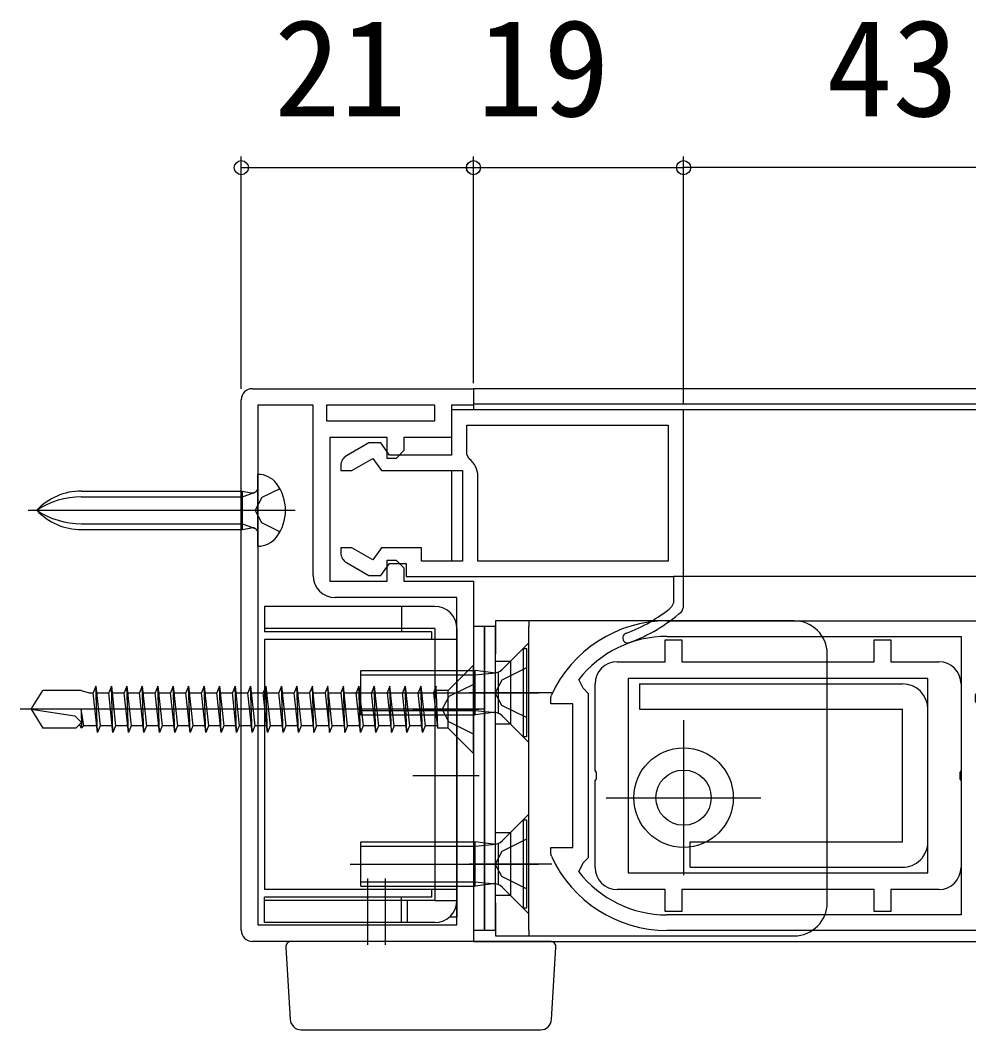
# Model space of a CAD drawing. Units: millimetres, scale not verified. Extents: x -525 to 525, y -782 to 777.
# Drawn here: x -51 to 34.8, y 384.7 to 476.1 of the extents above; entities that cross this region are included whole.
import ezdxf
from ezdxf.enums import TextEntityAlignment as Align

# ---------------------------------------------------------------- set-up
doc = ezdxf.new("R2010")
doc.units = ezdxf.units.MM
doc.header["$LTSCALE"] = 4
for name, color, linetype in [('0-2_YKK_11', 7, 'Continuous'), ('0-3_YKK_12', 2, 'Continuous'), ('0-4_YKK_13', 4, 'Continuous'), ('0-6_YKK_D', 6, 'Continuous')]:
    doc.layers.add(name, color=color, linetype=linetype)
doc.styles.add('ＭＳ ゴシック', font='')
doc.styles.get('ＭＳ ゴシック').set_extended_font_data('MS Gothic')

msp = doc.modelspace()

# ---------------------------------------------------------------- linework, layer by layer
at = {"layer": '0-2_YKK_11'}
msp.add_line((-31.001, 393.738), (-31.001, 441.738), dxfattribs=at)
msp.add_line((-31.001, 393.738), (-31.001, 441.738), dxfattribs=at)
for points in [[(-30.001, 442.738), (-10.001, 442.738), (-10.001, 441.238), (-12.001, 441.238), (-12.001, 438.338), (-16.301, 438.338), (-16.301, 437.138), (-17.001, 436.438), (-17.801, 436.438), (-17.801, 438.338), (-23.001, 438.338), (-23.001, 425.338), (-17.801, 425.338), (-17.801, 427.238), (-17.001, 427.238), (-16.301, 426.538), (-16.301, 425.338), (-10.001, 425.338), (-10.001, 392.738), (-30.001, 392.738)], [(-30.001, 442.738), (-10.001, 442.738), (-10.001, 441.238), (-12.001, 441.238), (-12.001, 438.338), (-16.301, 438.338), (-16.301, 437.138), (-17.001, 436.438), (-17.801, 436.438), (-17.801, 438.338), (-23.001, 438.338), (-23.001, 425.338), (-17.801, 425.338), (-17.801, 427.238), (-17.001, 427.238), (-16.301, 426.538), (-16.301, 425.338), (-10.001, 425.338), (-10.001, 392.738), (-30.001, 392.738)], [(-29.501, 441.238), (-29.501, 394.238), (-11.501, 394.238), (-11.501, 423.838), (-16.301, 423.838), (-22.501, 423.838)], [(-24.501, 425.838), (-24.501, 441.238), (-29.501, 441.238)], [(-29.501, 441.238), (-29.501, 394.238), (-11.501, 394.238), (-11.501, 423.838), (-16.301, 423.838), (-22.501, 423.838)], [(-24.501, 425.838), (-24.501, 441.238), (-29.501, 441.238)], [(8.999, 422.962), (8.999, 440.838), (-12.001, 440.838), (-12.001, 436.738), (-17.601, 436.738), (-18.371, 437.838), (-19.464, 437.838), (-21.501, 436.662)], [(8.829, 422.587), (8.999, 422.962), (8.999, 440.838), (-12.001, 440.838), (-12.001, 436.738), (-17.601, 436.738), (-18.371, 437.838), (-19.464, 437.838), (-21.501, 436.662)], [(-10.601, 439.438), (7.599, 439.438), (7.599, 427.138), (-9.601, 427.138), (-9.601, 434.838)], [(-10.393, 436.382), (-10.601, 436.788), (-10.601, 439.438)], [(-10.601, 439.438), (7.599, 439.438), (7.599, 427.138), (-9.601, 427.138), (-9.601, 434.838)], [(-10.393, 436.382), (-10.601, 436.788), (-10.601, 439.438)], [(-22.001, 435.796), (-22.001, 435.338), (-20.994, 435.338), (-19.097, 436.434), (-18.33, 435.338), (-11.001, 435.338), (-11.001, 427.138), (-14.701, 427.138), (-14.701, 428.338), (-18.33, 428.338), (-19.097, 427.243), (-20.994, 428.338), (-22.001, 428.338), (-22.001, 427.881)], [(-22.001, 435.796), (-22.001, 435.338), (-20.994, 435.338), (-19.097, 436.434), (-18.33, 435.338), (-11.001, 435.338), (-11.001, 427.138), (-14.701, 427.138), (-14.701, 428.338), (-18.33, 428.338), (-19.097, 427.243), (-20.994, 428.338), (-22.001, 428.338), (-22.001, 427.881)], [(-21.501, 427.015), (-19.464, 425.838), (-18.371, 425.838), (-17.601, 426.938), (-16.101, 426.938), (-16.101, 425.738), (8.099, 425.738), (8.099, 423.376), (7.918, 422.991)], [(-21.501, 427.015), (-19.464, 425.838), (-18.371, 425.838), (-17.601, 426.938), (-16.101, 426.938), (-16.101, 425.738)], [(-16.101, 425.738), (8.099, 425.738), (8.099, 423.376), (7.918, 422.991)], [(8.829, 422.587), (8.999, 422.962), (8.999, 425.738), (8.099, 425.738), (8.099, 423.376), (7.918, 422.991)], [(8.829, 422.587), (8.999, 422.962), (8.999, 425.738), (8.099, 425.738)], [(7.499, 421.734), (51.999, 421.734), (51.999, 420.334), (50.499, 420.334), (50.499, 418.734), (48.499, 418.734), (48.499, 420.334), (37.499, 420.334), (35.499, 419.334), (35.499, 415.193), (35.379, 415.009), (35.379, 414.459), (35.499, 414.276), (35.499, 396.134), (37.499, 395.134), (48.499, 395.134), (48.499, 396.734), (50.499, 396.734), (50.499, 395.134), (51.999, 395.134), (51.999, 393.734), (7.499, 393.734)], [(7.499, 420.334), (34.099, 420.334), (34.099, 395.134), (7.499, 395.134)], [(2.999, 418.034), (7.349, 418.034), (7.349, 420.034), (8.849, 420.034), (8.849, 418.034)], [(8.849, 418.034), (26.249, 418.034), (26.249, 420.034), (27.749, 420.034), (27.749, 418.034), (32.099, 418.034)], [(-0.469, 399.027), (-0.088, 399.835), (0.399, 400.334), (0.399, 415.134), (-0.088, 415.634), (-0.469, 416.441)], [(0.999, 399.434), (0.999, 407.276), (1.119, 407.459), (1.119, 408.009), (0.999, 408.193), (0.999, 416.034)], [(34.099, 416.034), (34.099, 408.193), (33.979, 408.009), (33.979, 407.459), (34.099, 407.276), (34.099, 399.434)], [(-2.956, 400.443), (-3.001, 400.652), (-3.001, 401.234), (-1.001, 401.234), (-1.001, 414.234), (-3.001, 414.234), (-3.001, 414.817), (-2.956, 415.025)], [(32.099, 397.434), (27.749, 397.434), (27.749, 395.434), (26.249, 395.434), (26.249, 397.434), (8.849, 397.434), (8.849, 395.434), (7.349, 395.434), (7.349, 397.434), (2.999, 397.434)]]:
    msp.add_lwpolyline(points, dxfattribs=at)
for points in [[(-13.501, 441.238), (-23.301, 441.238), (-23.301, 439.838), (-13.501, 439.838)], [(-13.501, 441.238), (-23.301, 441.238), (-23.301, 439.838), (-13.501, 439.838)], [(31.099, 416.534), (3.999, 416.534), (3.999, 398.934), (31.099, 398.934)]]:
    msp.add_lwpolyline(points, close=True, dxfattribs=at)
for centre, radius, start, end in [((-30.001, 441.738), 1, 90.00001, 179.99999), ((-30.001, 441.738), 1, 90.00001, 179.99999), ((-21.001, 435.796), 1, 119.99998, 180), ((-21.001, 435.796), 1, 119.99998, 180), ((-11.501, 434.838), 1.9, 0.00001, 54.31469), ((-11.501, 434.838), 1.9, 0.00001, 54.31469), ((-21.001, 427.881), 1, 180, 240.00002), ((-21.001, 427.881), 1, 180, 240.00002), ((-22.501, 425.838), 2, 180.00001, 269.99999), ((-22.501, 425.838), 2, 180.00001, 269.99999), ((-1.091, 433.838), 14.1, 290.26659, 309.71484), ((-1.091, 433.838), 14.1, 290.26659, 309.71484), ((-1.091, 433.838), 14.1, 290.26659, 309.71484), ((-1.091, 433.838), 15, 290.2666, 311.4049), ((-1.091, 433.838), 15, 290.2666, 311.4049), ((-1.091, 433.838), 15, 290.2666, 311.4049), ((7.499, 410.234), 11.5, 89.99999, 155.38003), ((7.499, 410.234), 10.1, 90, 142.08106), ((3.949, 420.188), 0.45, 110.26659, 290.26661), ((3.949, 420.188), 0.45, 110.26659, 290.26661), ((3.949, 420.188), 0.45, 110.26659, 290.26661), ((2.999, 416.034), 2, 90.00001, 179.99999), ((32.099, 416.034), 2, 0.00001, 89.99999), ((7.499, 405.234), 11.5, 204.61997, 270.00001), ((2.999, 399.434), 2, 180.00001, 269.99999), ((32.099, 399.434), 2, 270.00001, 359.99999), ((7.499, 405.234), 10.1, 217.91894, 270), ((-30.001, 393.738), 1, 180.00001, 269.99999), ((-30.001, 393.738), 1, 180.00001, 269.99999)]:
    msp.add_arc(centre, radius, start, end, dxfattribs=at)
at = {"layer": '0-3_YKK_12'}
for p, q in [((-10.001, 442.738), (-10.001, 440.838)), ((67.499, 442.738), (-10.001, 442.738)), ((-10.001, 442.738), (-10.001, 440.838)), ((67.499, 441.338), (-10.001, 441.338)), ((67.499, 440.837), (8.551, 440.836)), ((-12.001, 435.338), (-12, 427.138)), ((-12.001, 435.338), (-12, 427.138)), ((67.499, 425.738), (8.999, 425.738)), ((-10.001, 392.738), (67.499, 392.738))]:
    msp.add_line(p, q, dxfattribs=at)
at = {"layer": '0-4_YKK_13'}
for p, q in [((-45.476, 433.484), (-30.901, 433.484)), ((-30.901, 429.992), (-30.901, 433.484)), ((-30.901, 433.484), (-30.097, 433.327)), ((-30.901, 432.956), (-29.829, 433.348)), ((-45.476, 432.956), (-30.901, 432.956)), ((-50.28, 431.738), (-26.127, 431.738)), ((-45.476, 430.521), (-30.901, 430.521)), ((-30.901, 430.521), (-29.829, 430.128)), ((-45.476, 429.992), (-30.901, 429.992)), ((-30.901, 429.992), (-30.097, 430.149)), ((-29.501, 428.488), (-29.501, 429.659)), ((-16.501, 423.038), (-16.501, 420.738)), ((18.999, 421.738), (-5.501, 421.738)), ((18.999, 421.738), (-5.501, 421.738)), ((-5.001, 421.738), (-5.001, 421.238)), ((-5.001, 421.738), (-5.001, 421.238)), ((-5.001, 418.738), (-5.001, 421.238)), ((-5.001, 418.738), (-5.001, 421.238)), ((-13.501, 421.038), (-28.901, 421.038)), ((-13.801, 420.738), (-28.901, 420.738)), ((-13.801, 420.738), (-13.801, 420.038)), ((-11.501, 421.038), (-11.501, 396.438)), ((-11.501, 421.038), (-11.501, 394.938)), ((-11.501, 420.038), (-28.901, 420.038)), ((-28.901, 420.038), (-28.901, 397.438)), ((-6.651, 418.088), (-5.001, 419.738)), ((-6.651, 418.088), (-5.001, 419.738)), ((-8.001, 396.238), (-8.001, 418.738)), ((-8.001, 396.238), (-8.001, 418.738)), ((-7.408, 417.332), (-5.501, 419.238)), ((-5.501, 419.238), (-5.501, 411.238)), ((-5.001, 396.238), (-5.001, 418.738)), ((-5.001, 396.238), (-5.001, 418.738)), ((21.999, 396.238), (21.999, 418.738)), ((21.999, 396.238), (21.999, 418.738)), ((-10.001, 417.739), (-12.301, 415.439)), ((-10.001, 409.739), (-10.001, 417.739)), ((-8.001, 418.088), (-6.651, 418.088)), ((-8.001, 418.088), (-6.651, 418.088)), ((-5.201, 417.488), (-7.437, 416.383)), ((-6.651, 418.088), (-6.651, 412.388)), ((-6.651, 418.088), (-6.651, 412.388)), ((-20.201, 413.238), (-20.201, 417.238)), ((-20.201, 417.238), (-9.851, 417.238)), ((-20.201, 416.858), (-9.851, 416.858)), ((-9.851, 413.238), (-9.851, 417.238)), ((-8.233, 417.046), (-9.851, 417.238)), ((-9.851, 416.858), (-8.015, 417.044)), ((-7.751, 413.369), (-7.751, 417.107)), ((-44.154, 415.839), (-44.397, 415.239)), ((-44.154, 415.839), (-43.765, 412.239)), ((-44.007, 411.639), (-44.154, 415.839)), ((-42.756, 415.839), (-42.998, 415.239)), ((-42.756, 415.839), (-42.367, 412.239)), ((-42.609, 411.639), (-42.756, 415.839)), ((-41.358, 415.839), (-41.6, 415.239)), ((-41.358, 415.839), (-40.969, 412.239)), ((-41.211, 411.639), (-41.358, 415.839)), ((-39.96, 415.839), (-40.202, 415.239)), ((-39.96, 415.839), (-39.571, 412.239)), ((-39.813, 411.639), (-39.96, 415.839)), ((-38.562, 415.839), (-38.804, 415.239)), ((-38.562, 415.839), (-38.172, 412.239)), ((-38.415, 411.639), (-38.562, 415.839)), ((-37.163, 415.839), (-37.406, 415.239)), ((-37.163, 415.839), (-36.774, 412.239)), ((-37.017, 411.639), (-37.163, 415.839)), ((-35.765, 415.839), (-36.008, 415.239)), ((-35.765, 415.839), (-35.376, 412.239)), ((-35.619, 411.639), (-35.765, 415.839)), ((-34.367, 415.839), (-34.609, 415.239)), ((-34.367, 415.839), (-33.978, 412.239)), ((-34.22, 411.639), (-34.367, 415.839)), ((-32.969, 415.839), (-33.211, 415.239)), ((-32.969, 415.839), (-32.58, 412.239)), ((-32.822, 411.639), (-32.969, 415.839)), ((-31.571, 415.839), (-31.813, 415.239)), ((-31.571, 415.839), (-31.182, 412.239)), ((-31.424, 411.639), (-31.571, 415.839)), ((-30.173, 415.839), (-30.415, 415.239)), ((-30.173, 415.839), (-29.784, 412.239)), ((-30.026, 411.639), (-30.173, 415.839)), ((-28.774, 415.839), (-29.017, 415.239)), ((-28.774, 415.839), (-28.385, 412.239)), ((-28.628, 411.639), (-28.774, 415.839)), ((-27.376, 415.839), (-27.619, 415.239)), ((-27.376, 415.839), (-26.987, 412.239)), ((-27.23, 411.639), (-27.376, 415.839)), ((-25.978, 415.839), (-26.221, 415.239)), ((-25.978, 415.839), (-25.589, 412.239)), ((-25.831, 411.639), (-25.978, 415.839)), ((-21.773, 415.839), (-22.015, 415.239)), ((-21.384, 412.239), (-21.773, 415.839)), ((-21.626, 411.639), (-21.773, 415.839)), ((-20.372, 415.839), (-19.983, 412.239)), ((-18.971, 415.839), (-19.214, 415.239)), ((-16.169, 415.839), (-16.412, 415.239)), ((-14.769, 415.839), (-14.379, 412.239)), ((-13.368, 415.839), (-13.61, 415.239)), ((-13.235, 412.039), (-13.368, 415.839)), ((-7.437, 416.383), (-8.046, 415.238)), ((4.999, 416.038), (28.799, 416.038)), ((4.999, 416.038), (4.999, 413.738)), ((-50.001, 413.739), (-48.939, 415.439)), ((-45.501, 415.439), (-48.939, 415.439)), ((-45.501, 415.439), (-44.755, 415.239)), ((-44.755, 415.239), (-44.404, 415.239)), ((-44.007, 411.639), (-44.397, 415.239)), ((-44.089, 415.239), (-43.006, 415.239)), ((-42.609, 411.639), (-42.998, 415.239)), ((-42.691, 415.239), (-41.608, 415.239)), ((-41.211, 411.639), (-41.6, 415.239)), ((-41.293, 415.239), (-40.209, 415.239)), ((-39.813, 411.639), (-40.202, 415.239)), ((-39.895, 415.239), (-38.811, 415.239)), ((-38.415, 411.639), (-38.804, 415.239)), ((-38.497, 415.239), (-37.413, 415.239)), ((-37.017, 411.639), (-37.406, 415.239)), ((-37.099, 415.239), (-36.015, 415.239)), ((-35.619, 411.639), (-36.008, 415.239)), ((-35.7, 415.239), (-34.617, 415.239)), ((-34.22, 411.639), (-34.609, 415.239)), ((-34.302, 415.239), (-33.219, 415.239)), ((-32.822, 411.639), (-33.211, 415.239)), ((-32.904, 415.239), (-31.82, 415.239)), ((-31.424, 411.639), (-31.813, 415.239)), ((-31.506, 415.239), (-30.422, 415.239)), ((-30.026, 411.639), (-30.415, 415.239)), ((-30.108, 415.239), (-29.024, 415.239)), ((-28.628, 411.639), (-29.017, 415.239)), ((-28.71, 415.239), (-27.626, 415.239)), ((-27.23, 411.639), (-27.619, 415.239)), ((-27.311, 415.239), (-26.228, 415.239)), ((-25.831, 411.639), (-26.221, 415.239)), ((-25.913, 415.239), (-24.82, 415.239)), ((-24.82, 415.239), (-24.431, 411.639)), ((-24.512, 415.239), (-23.416, 415.239)), ((-23.109, 415.239), (-22.015, 415.239)), ((-22.015, 415.239), (-21.626, 411.639)), ((-21.708, 415.239), (-20.614, 415.239)), ((-21.157, 415.238), (-4.136, 415.238)), ((-20.225, 411.639), (-20.614, 415.239)), ((-20.307, 415.239), (-19.214, 415.239)), ((-18.824, 411.639), (-19.214, 415.239)), ((-18.906, 415.239), (-17.813, 415.239)), ((-17.813, 415.239), (-17.424, 411.639)), ((-17.505, 415.239), (-16.412, 415.239)), ((-16.023, 411.639), (-16.412, 415.239)), ((-16.105, 415.239), (-15.011, 415.239)), ((-15.501, 415.238), (-9.501, 415.238)), ((-15.501, 415.238), (-9.501, 415.238)), ((-14.622, 411.639), (-15.011, 415.239)), ((-14.704, 415.239), (-13.61, 415.239)), ((-13.61, 415.239), (-13.264, 412.039)), ((-2.901, 415.238), (-10.401, 415.238)), ((-2.901, 415.238), (-10.401, 415.238)), ((-7.437, 414.093), (-8.046, 415.238)), ((-5.201, 412.988), (-7.437, 414.093)), ((-9.001, 413.739), (-51.001, 413.739)), ((-50.001, 413.739), (-48.939, 412.039)), ((-50.001, 413.739), (-46.057, 413.15)), ((-45.46, 412.553), (-46.057, 413.15)), ((-20.201, 413.618), (-9.851, 413.618)), ((-20.201, 413.238), (-9.851, 413.238)), ((-15.501, 413.738), (-9.501, 413.738)), ((-12.237, 412.594), (-12.846, 413.739)), ((-9.851, 413.618), (-8.015, 413.433)), ((-8.233, 413.431), (-9.851, 413.238)), ((-7.408, 413.145), (-5.501, 411.238)), ((4.999, 413.738), (28.799, 413.738)), ((28.799, 401.739), (28.799, 413.738)), ((31.099, 401.739), (31.099, 413.738)), ((-45.442, 412.039), (-45.646, 412.367)), ((-45.442, 412.039), (-45.255, 412.239)), ((-44.08, 412.239), (-45.255, 412.239)), ((-43.765, 412.239), (-44.007, 411.639)), ((-42.681, 412.239), (-43.765, 412.239)), ((-42.367, 412.239), (-42.609, 411.639)), ((-41.283, 412.239), (-42.367, 412.239)), ((-40.969, 412.239), (-41.211, 411.639)), ((-39.885, 412.239), (-40.969, 412.239)), ((-39.571, 412.239), (-39.813, 411.639)), ((-38.487, 412.239), (-39.571, 412.239)), ((-38.172, 412.239), (-38.415, 411.639)), ((-37.089, 412.239), (-38.172, 412.239)), ((-36.774, 412.239), (-37.017, 411.639)), ((-35.691, 412.239), (-36.774, 412.239)), ((-35.376, 412.239), (-35.619, 411.639)), ((-34.293, 412.239), (-35.376, 412.239)), ((-33.978, 412.239), (-34.22, 411.639)), ((-32.894, 412.239), (-33.978, 412.239)), ((-32.58, 412.239), (-32.822, 411.639)), ((-31.496, 412.239), (-32.58, 412.239)), ((-31.182, 412.239), (-31.424, 411.639)), ((-30.098, 412.239), (-31.182, 412.239)), ((-29.784, 412.239), (-30.026, 411.639)), ((-28.7, 412.239), (-29.784, 412.239)), ((-28.385, 412.239), (-28.628, 411.639)), ((-27.302, 412.239), (-28.385, 412.239)), ((-26.987, 412.239), (-27.23, 411.639)), ((-25.904, 412.239), (-26.987, 412.239)), ((-25.589, 412.239), (-25.831, 411.639)), ((-24.495, 412.239), (-25.589, 412.239)), ((-22.785, 412.239), (-23.027, 411.639)), ((-21.691, 412.239), (-22.785, 412.239)), ((-21.384, 412.239), (-21.626, 411.639)), ((-20.29, 412.239), (-21.384, 412.239)), ((-19.983, 412.239), (-20.225, 411.639)), ((-18.889, 412.239), (-19.983, 412.239)), ((-18.582, 412.239), (-18.824, 411.639)), ((-17.488, 412.239), (-18.582, 412.239)), ((-16.088, 412.239), (-17.181, 412.239)), ((-14.687, 412.239), (-15.78, 412.239)), ((-14.379, 412.239), (-14.622, 411.639)), ((-13.286, 412.239), (-14.379, 412.239)), ((-12.301, 412.039), (-13.264, 412.039)), ((-10.001, 411.489), (-12.237, 412.594)), ((-6.651, 412.388), (-8.001, 412.388)), ((-6.651, 412.388), (-8.001, 412.388)), ((-5.001, 410.738), (-6.651, 412.388)), ((-5.001, 410.738), (-6.651, 412.388)), ((8.999, 412.738), (8.999, 398.738)), ((8.999, 412.738), (8.999, 398.738)), ((-5.201, 411.238), (-5.501, 411.238)), ((-15.501, 407.738), (-9.501, 407.738)), ((-15.501, 407.738), (-9.501, 407.738)), ((1.999, 405.738), (15.999, 405.738)), ((1.999, 405.738), (15.999, 405.738)), ((-7.408, 401.832), (-5.501, 403.738)), ((-6.651, 402.588), (-5.001, 404.238)), ((-6.651, 402.588), (-5.001, 404.238)), ((-5.501, 403.738), (-5.501, 395.738)), ((-8.001, 402.588), (-6.651, 402.588)), ((-8.001, 402.588), (-6.651, 402.588)), ((-5.201, 401.988), (-7.437, 400.883)), ((-6.651, 402.588), (-6.651, 396.888)), ((-6.651, 402.588), (-6.651, 396.888)), ((-20.201, 397.738), (-20.201, 401.738)), ((-20.201, 401.738), (-9.851, 401.738)), ((-20.201, 401.358), (-9.851, 401.358)), ((-9.851, 397.738), (-9.851, 401.738)), ((-8.233, 401.546), (-9.851, 401.738)), ((-9.851, 401.358), (-8.015, 401.544)), ((-7.751, 397.869), (-7.751, 401.607)), ((9.599, 401.739), (28.799, 401.739)), ((9.599, 399.439), (9.599, 401.739)), ((-7.437, 400.883), (-8.046, 399.738)), ((-21.157, 399.738), (-4.136, 399.738)), ((-15.501, 399.738), (-9.501, 399.738)), ((-15.501, 399.738), (-9.501, 399.738)), ((-2.901, 399.738), (-10.401, 399.738)), ((-2.901, 399.738), (-10.401, 399.738)), ((-7.437, 398.593), (-8.046, 399.738)), ((9.599, 399.439), (28.799, 399.439)), ((-19.601, 398.438), (-19.601, 392.438)), ((-18.001, 398.438), (-18.001, 392.438)), ((-5.201, 397.488), (-7.437, 398.593)), ((-11.501, 397.438), (-28.901, 397.438)), ((-20.201, 398.118), (-9.851, 398.118)), ((-20.201, 397.738), (-9.851, 397.738)), ((-9.851, 398.118), (-8.015, 397.933)), ((-8.233, 397.931), (-9.851, 397.738)), ((-7.408, 397.645), (-5.501, 395.738)), ((-16.501, 394.438), (-16.501, 396.738)), ((-16.001, 396.438), (-16.001, 394.438)), ((-13.501, 396.438), (-11.501, 396.438)), ((-6.651, 396.888), (-8.001, 396.888)), ((-6.651, 396.888), (-8.001, 396.888)), ((-5.001, 395.238), (-6.651, 396.888)), ((-5.001, 395.238), (-6.651, 396.888)), ((-8.001, 396.238), (-8.001, 393.238)), ((-8.001, 396.238), (-8.001, 393.238)), ((-5.201, 395.738), (-5.501, 395.738)), ((-5.001, 393.738), (-5.001, 396.238)), ((-5.001, 393.738), (-5.001, 396.238)), ((-11.501, 394.938), (-12.178, 394.938)), ((-5.001, 393.738), (-5.001, 393.238)), ((-5.001, 393.738), (-5.001, 393.238)), ((-8.001, 393.238), (-5.501, 393.238)), ((-8.001, 393.238), (-5.501, 393.238)), ((-5.501, 393.238), (18.999, 393.238)), ((-5.501, 393.238), (18.999, 393.238)), ((-26.974, 392.208), (-26.575, 385.677)), ((-3.038, 392.738), (-5.533, 392.738)), ((-2.938, 385.677), (-2.539, 392.208)), ((-25.577, 384.738), (-23.58, 384.738))]:
    msp.add_line(p, q, dxfattribs=at)
for points in [[(-29.501, 429.659), (-29.501, 433.818), (-29.501, 434.988)], [(-27.509, 433.688), (-29.138, 432.883), (-29.746, 431.738)], [(-27.509, 429.788), (-29.138, 430.593), (-29.746, 431.738)], [(-13.501, 423.038), (-28.901, 423.038), (-28.901, 421.038)], [(-13.501, 423.038), (-28.901, 423.038), (-28.901, 420.738)], [(-5.501, 421.738), (-8.001, 421.738), (-8.001, 418.738)], [(-5.501, 421.738), (-8.001, 421.738), (-8.001, 418.738)], [(-13.501, 421.038), (-13.501, 396.438), (-28.901, 396.438)], [(-5.501, 419.238), (-5.201, 419.238), (-5.201, 411.238)], [(-24.188, 412.239), (-24.577, 415.839), (-24.82, 415.239)], [(-23.092, 412.239), (-24.188, 412.239), (-24.431, 411.639), (-24.577, 415.839)], [(-23.416, 415.239), (-23.027, 411.639), (-23.174, 415.839)], [(-22.785, 412.239), (-23.174, 415.839), (-23.416, 415.239)], [(-20.225, 411.639), (-20.372, 415.839), (-20.614, 415.239)], [(-18.824, 411.639), (-18.971, 415.839), (-18.582, 412.239)], [(-17.181, 412.239), (-17.57, 415.839), (-17.813, 415.239)], [(-17.181, 412.239), (-17.424, 411.639), (-17.57, 415.839)], [(-14.622, 411.639), (-14.769, 415.839), (-15.011, 415.239)], [(-10.001, 415.989), (-12.237, 414.884), (-12.846, 413.739)], [(-10.001, 409.739), (-12.301, 412.039), (-12.301, 415.439), (-13.354, 415.439)], [(-45.255, 412.239), (-45.501, 413.739), (-45.442, 412.039)], [(-45.46, 412.553), (-45.974, 412.039), (-48.939, 412.039)], [(-5.501, 403.738), (-5.201, 403.738), (-5.201, 395.738)], [(-13.801, 397.438), (-13.801, 396.738), (-28.901, 396.738)], [(-13.501, 394.438), (-28.901, 394.438), (-28.901, 396.738)], [(-13.501, 394.438), (-28.901, 394.438), (-28.901, 396.438)], [(-5.533, 392.738), (-23.98, 392.738), (-26.475, 392.738)], [(-23.58, 384.738), (-5.933, 384.738), (-3.937, 384.738)]]:
    msp.add_lwpolyline(points, dxfattribs=at)
for points in [[(-9.001, 421.238), (-10.001, 421.238), (-10.001, 393.738), (-9.001, 393.738)], [(-8.001, 421.238), (-9.001, 421.238), (-9.001, 393.738), (-8.001, 393.738)], [(-16.023, 411.639), (-16.169, 415.839), (-15.78, 412.239)]]:
    msp.add_lwpolyline(points, close=True, dxfattribs=at)
for radius in [4.5, 4.5, 2.5, 2.5]:
    msp.add_circle((8.999, 405.738), radius, dxfattribs=at)
for centre, radius, start, end in [((-29.489, 432.888), 2.1, 37.24778, 90.33964), ((-31.001, 431.738), 4, 322.75222, 37.24778), ((-45.476, 427.971), 5.513, 90, 136.89533), ((-30.001, 433.818), 0.5, 258.94828, 0), ((-45.476, 425.693), 7.263, 90, 123.6577), ((-45.476, 435.506), 5.513, 223.10467, 270), ((-45.476, 437.784), 7.263, 236.3423, 270), ((-30.001, 429.659), 0.5, 0, 101.05172), ((-29.489, 430.588), 2.1, 269.66349, 322.75111), ((-13.501, 421.038), 2, 0, 90), ((-13.501, 421.038), 2, 0, 90), ((18.999, 418.738), 3, 0, 90), ((18.999, 418.738), 3, 0, 90), ((-8.115, 418.039), 1, 263.21103, 315), ((28.799, 413.738), 2.3, 0.00004, 90), ((-8.115, 412.438), 1, 45, 96.78897), ((-8.115, 402.539), 1, 263.21103, 315), ((28.799, 401.739), 2.3, 270, 0.00004), ((-8.115, 396.938), 1, 45, 96.78897), ((-13.501, 396.438), 2, 270, 0), ((-13.501, 396.438), 2, 270, 0), ((18.999, 396.238), 3, 270, 0), ((18.999, 396.238), 3, 270, 0), ((-26.475, 392.238), 0.5, 90, 183.5), ((-3.038, 392.238), 0.5, 356.5, 90), ((-25.577, 385.738), 1, 183.5, 270), ((-3.937, 385.738), 1, 270, 356.5)]:
    msp.add_arc(centre, radius, start, end, dxfattribs=at)
at = {"layer": '0-6_YKK_D'}
for p, q in [((-31.001, 442.738), (-31.001, 463.738)), ((-10.003, 443.277), (-10.003, 463.738)), ((-10.001, 443.238), (-10.001, 463.738)), ((8.999, 441.338), (8.999, 463.738)), ((8.999, 441.338), (8.999, 463.738)), ((-31.001, 462.738), (-10.001, 462.738)), ((-10.003, 462.738), (8.999, 462.738)), ((51.999, 462.738), (8.999, 462.738))]:
    msp.add_line(p, q, dxfattribs=at)
for centre in [(-31.001, 462.738), (-10.003, 462.738), (-10.001, 462.738), (8.999, 462.738), (8.999, 462.738)]:
    msp.add_circle(centre, 0.637, dxfattribs=at)

# ---------------------------------------------------------------- texts
at = {"layer": '0-6_YKK_D', "style": 'ＭＳ ゴシック'}
for s, p in [('21', (-28.035, 464.738)), ('19', (-9.672, 464.738)), ('43', (21.908, 464.738))]:
    msp.add_text(s, height=8.798, dxfattribs=at).set_placement(p, align=Align.BOTTOM_LEFT)

doc.saveas('drawing.dxf')
